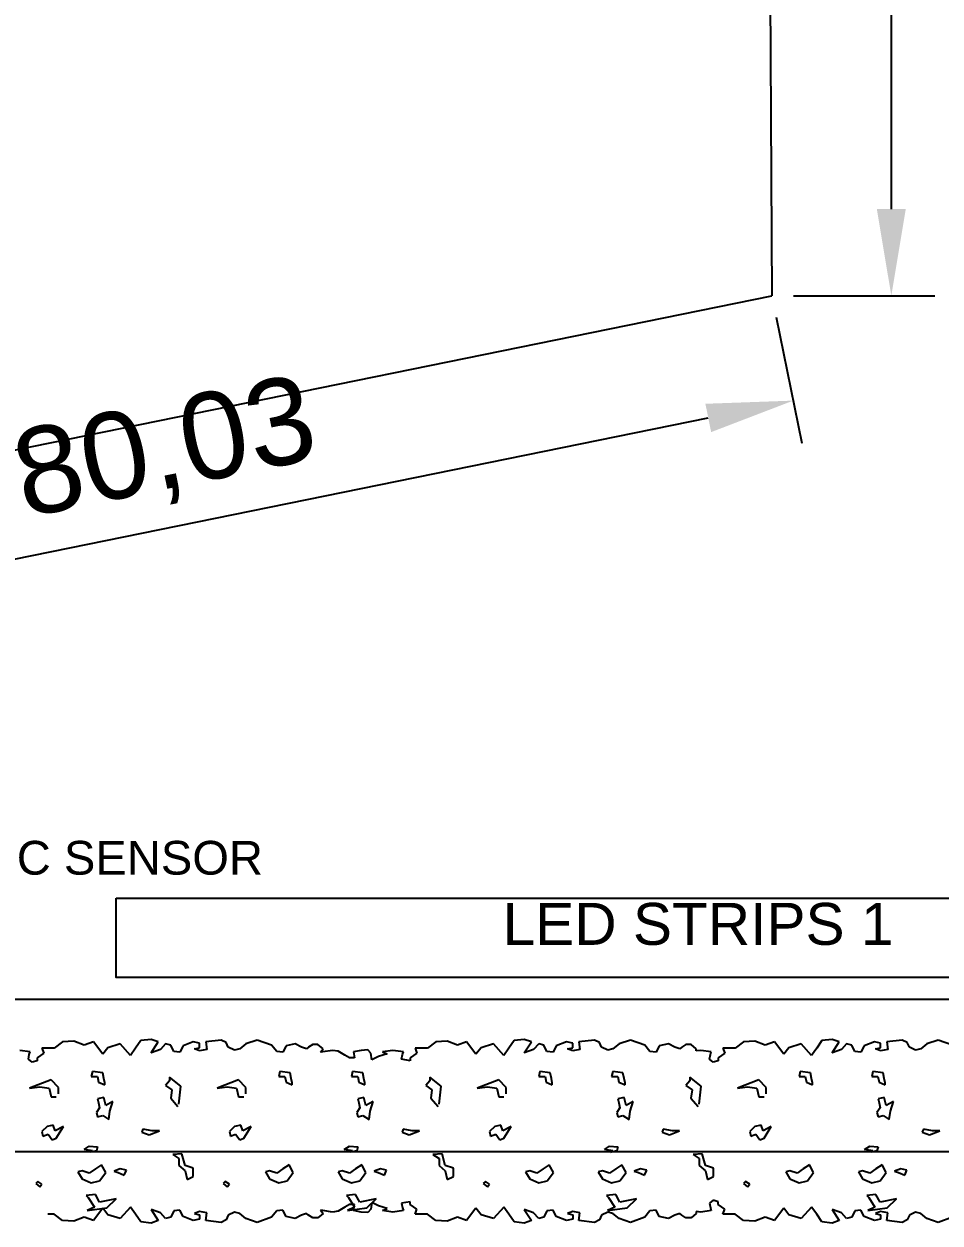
# Model space of a CAD drawing. Header units: inches. Extents: x -28 to 837, y -22 to 590.
# Drawn here: x 448.7 to 540.2, y 203.6 to 323.4 of the extents above; entities that cross this region are included whole.
import ezdxf

# ---------------------------------------------------------------- set-up
doc = ezdxf.new("R2010")
doc.units = ezdxf.units.IN
doc.header["$MEASUREMENT"] = 0
doc.layers.add('dwgmodels.com', color=250, linetype='Continuous')
doc.styles.get("Standard").update_dxf_attribs({"font": 'arial.ttf'})
doc.dimstyles.new('Annotative', dxfattribs={"dimscale": 0, "dimtxt": 0.18, "dimasz": 0.18, "dimexe": 0.18, "dimexo": 0.0625, "dimgap": 0.09, "dimtad": 0, "dimtih": 1, "dimtoh": 1, "dimdec": 4, "dimzin": 0, "dimdsep": 46, "dimtxsty": 'Standard', "dimcen": 0.09, "dimadec": 0, "dimazin": 0, "dimtfac": 1, "dimtdec": 4, "dimtofl": 0, "dimtmove": 0, "dimatfit": 3, "dimfxl": 1, "dimtolj": 1, "dimtzin": 0, "dimarcsym": 0})

# ---------------------------------------------------------------- blocks, each defined once
blk = doc.blocks.new('*D33')
at = {"color": 0, "lineweight": -2, "transparency": 16777216}
for p, q in [((2236.14, 98.19), (2236.14, 47.97)), ((3049.14, 98.19), (3049.14, 47.97)), ((2261.14, 60.47), (3024.14, 60.47))]:
    blk.add_line(p, q, dxfattribs=at)
at = {"color": 0, "transparency": 16777216}
for points in [[(2261.14, 64.64), (2261.14, 56.31), (2236.14, 60.47)], [(3024.14, 64.64), (3024.14, 56.31), (3049.14, 60.47)]]:
    blk.add_solid(points, dxfattribs=at)
at = {"layer": 'Defpoints', "color": 0, "transparency": 16777216}
for p in [(2236.14, 104.44), (3049.14, 104.44), (3049.14, 60.47)]:
    blk.add_point(p, dxfattribs=at)
at = {"color": 0, "transparency": 16777216, "insert": (2642.64, 79.5), "char_height": 25, "attachment_point": 5}
blk.add_mtext('813', dxfattribs=at)
blk = doc.blocks.new('*D39')
at = {"color": 0, "lineweight": -2, "transparency": 16777216}
for p, q in [((2517.65, 301.13), (2525.05, 264.77)), ((2174.67, 206.15), (2498.06, 272.03)), ((2145.26, 225.27), (2152.67, 188.91))]:
    blk.add_line(p, q, dxfattribs=at)
at = {"color": 0, "transparency": 16777216}
for points in [[(2497.23, 276.11), (2498.89, 267.94), (2522.56, 277.02)], [(2173.84, 210.24), (2175.5, 202.07), (2150.18, 201.16)]]:
    blk.add_solid(points, dxfattribs=at)
at = {"layer": 'Defpoints', "color": 0, "transparency": 16777216}
for p in [(2516.4, 307.25), (2522.56, 277.02), (2144.02, 231.4)]:
    blk.add_point(p, dxfattribs=at)
at = {"color": 0, "transparency": 16777216, "insert": (2332.12, 259.94), "char_height": 25, "attachment_point": 5, "rotation": 11.5136}
blk.add_mtext('380,03', dxfattribs=at)
blk = doc.blocks.new('*D42')
at = {"color": 0, "lineweight": -2, "transparency": 16777216}
for p, q in [((2520.63, 682.48), (2563.33, 682.48)), ((2550.83, 657.48), (2550.83, 332.25)), ((2522.65, 307.25), (2563.33, 307.25))]:
    blk.add_line(p, q, dxfattribs=at)
at = {"color": 0, "transparency": 16777216}
for points in [[(2546.66, 657.48), (2554.99, 657.48), (2550.83, 682.48)], [(2546.66, 332.25), (2554.99, 332.25), (2550.83, 307.25)]]:
    blk.add_solid(points, dxfattribs=at)
at = {"layer": 'Defpoints', "color": 0, "transparency": 16777216}
for p in [(2514.38, 682.48), (2516.4, 307.25), (2550.83, 307.25)]:
    blk.add_point(p, dxfattribs=at)
at = {"color": 0, "transparency": 16777216, "insert": (2529.55, 494.87), "char_height": 25, "attachment_point": 5, "rotation": 90}
blk.add_mtext('375,23', dxfattribs=at)
blk = doc.blocks.new('bushes 030')
at = {"color": 0}
for p, q in [((28, 496.4), (12.1, 477.9)), ((49.7, 498.3), (28, 496.4)), ((69.5, 487.2), (49.7, 498.3)), ((87.3, 496.4), (69.5, 487.2)), ((105.1, 461.3), (87.3, 496.4)), ((138.8, 490.9), (115, 479.8)), ((158.6, 457.6), (138.8, 490.9)), ((178.4, 500.1), (168.5, 477.9)), ((198.2, 503.8), (178.4, 500.1)), ((212, 496.4), (198.2, 503.8)), ((198.2, 465), (212, 496.4)), ((225.9, 490.9), (216, 474.3)), ((235.8, 487.2), (225.9, 490.9)), ((241.7, 468.7), (235.8, 487.2)), ((259.5, 485.3), (253.6, 466.9)), ((279.3, 496.4), (259.5, 485.3)), ((291.2, 492.7), (279.3, 496.4)), ((291.2, 479.8), (291.2, 492.7)), ((332.8, 501.9), (303.1, 496.4)), ((303.1, 496.4), (305.1, 474.3)), ((342.7, 494.6), (332.8, 501.9)), ((346.6, 481.6), (342.7, 494.6)), ((380.3, 490.9), (368.4, 476.1)), ((402, 501.9), (380.3, 490.9)), ((429.8, 487.2), (402, 501.9)), ((439.7, 468.7), (429.8, 487.2)), ((457.5, 485.3), (451.5, 466.9)), ((475.3, 490.9), (457.5, 485.3)), ((487.2, 481.6), (475.3, 490.9)), ((508.9, 489), (501, 481.6)), ((518.8, 489), (508.9, 489)), ((528.7, 476.1), (518.8, 489)), ((745.3, 496.4), (729.5, 477.9)), ((767, 498.3), (745.3, 496.4)), ((786.8, 487.2), (767, 498.3)), ((804.6, 496.4), (786.8, 487.2)), ((822.4, 461.3), (804.6, 496.4)), ((856.1, 490.9), (832.3, 479.8)), ((875.9, 457.6), (856.1, 490.9)), ((895.7, 500.1), (885.8, 477.9)), ((915.5, 503.8), (895.7, 500.1)), ((929.3, 496.4), (915.5, 503.8)), ((915.5, 465), (929.3, 496.4)), ((943.2, 490.9), (933.3, 474.3)), ((953.1, 487.2), (943.2, 490.9)), ((959, 468.7), (953.1, 487.2)), ((976.8, 485.3), (970.9, 466.9)), ((996.7, 496.4), (976.8, 485.3)), ((1008.5, 492.7), (996.7, 496.4)), ((1008.5, 479.8), (1008.5, 492.7)), ((1050.1, 501.9), (1020.4, 496.4)), ((1020.4, 496.4), (1022.4, 474.3)), ((1060, 494.6), (1050.1, 501.9)), ((1063.9, 481.6), (1060, 494.6)), ((1097.6, 490.9), (1085.7, 476.1)), ((1119.3, 501.9), (1097.6, 490.9)), ((1147.1, 487.2), (1119.3, 501.9)), ((1157, 468.7), (1147.1, 487.2)), ((1174.8, 485.3), (1168.8, 466.9)), ((1192.6, 490.9), (1174.8, 485.3)), ((1204.5, 481.6), (1192.6, 490.9)), ((1226.2, 489), (1218.3, 481.6)), ((1236.1, 489), (1226.2, 489)), ((1246, 476.1), (1236.1, 489)), ((1336.8, 496.4), (1321, 477.9)), ((1358.6, 498.3), (1336.8, 496.4)), ((1378.4, 487.2), (1358.6, 498.3)), ((1396.2, 496.4), (1378.4, 487.2)), ((1414, 461.3), (1396.2, 496.4)), ((1447.7, 490.9), (1423.9, 479.8)), ((1467.5, 457.6), (1447.7, 490.9)), ((1487.3, 500.1), (1477.4, 477.9)), ((1507.1, 503.8), (1487.3, 500.1)), ((1520.9, 496.4), (1507.1, 503.8)), ((1507.1, 465), (1520.9, 496.4)), ((1534.8, 490.9), (1524.9, 474.3)), ((1544.7, 487.2), (1534.8, 490.9)), ((1550.6, 468.7), (1544.7, 487.2)), ((1568.4, 485.3), (1562.5, 466.9)), ((1588.2, 496.4), (1568.4, 485.3)), ((1600.1, 492.7), (1588.2, 496.4)), ((1600.1, 479.8), (1600.1, 492.7)), ((1641.6, 501.9), (1611.9, 496.4)), ((1611.9, 496.4), (1613.9, 474.3)), ((1651.6, 494.6), (1641.6, 501.9)), ((1655.5, 481.6), (1651.6, 494.6)), ((1689.2, 490.9), (1677.3, 476.1)), ((1710.9, 501.9), (1689.2, 490.9)), ((1738.6, 487.2), (1710.9, 501.9)), ((-34, 468.1), (-54.4, 472)), ((-35.9, 460.1), (-34, 468.1)), ((-8.2, 464.1), (-21.1, 450.2)), ((-11.9, 477.9), (-8.2, 464.1)), ((12.1, 477.9), (-11.9, 477.9)), ((115, 479.8), (105.1, 461.3)), ((168.5, 477.9), (158.6, 457.6)), ((216, 474.3), (198.2, 465)), ((253.6, 466.9), (241.7, 468.7)), ((281.3, 476.1), (291.2, 479.8)), ((291.2, 470.6), (281.3, 476.1)), ((305.1, 474.3), (291.2, 470.6)), ((358.5, 472.4), (346.6, 481.6)), ((368.4, 476.1), (358.5, 472.4)), ((451.5, 466.9), (439.7, 468.7)), ((497, 476.1), (487.2, 481.6)), ((501, 481.6), (497, 476.1)), ((524, 466.6), (528.7, 476.1)), ((528.1, 468.1), (524, 466.6)), ((546.6, 472), (528.1, 468.1)), ((557.7, 470), (546.6, 472)), ((570.6, 458.2), (557.7, 470)), ((602, 472), (587.2, 468.1)), ((587.2, 468.1), (589.1, 450.2)), ((614.9, 474), (602, 472)), ((620.5, 464.1), (614.9, 474)), ((622.3, 444.3), (620.5, 464.1)), ((651.9, 462.1), (635.2, 454.2)), ((662.9, 472), (642.6, 468.1)), ((642.6, 468.1), (651.9, 462.1)), ((683.3, 468.1), (662.9, 472)), ((681.4, 460.1), (683.3, 468.1)), ((709.1, 464.1), (696.2, 450.2)), ((705.5, 477.9), (709.1, 464.1)), ((729.5, 477.9), (705.5, 477.9)), ((832.3, 479.8), (822.4, 461.3)), ((885.8, 477.9), (875.9, 457.6)), ((933.3, 474.3), (915.5, 465)), ((970.9, 466.9), (959, 468.7)), ((998.6, 476.1), (1008.5, 479.8)), ((1008.5, 470.6), (998.6, 476.1)), ((1022.4, 474.3), (1008.5, 470.6)), ((1075.8, 472.4), (1063.9, 481.6)), ((1085.7, 476.1), (1075.8, 472.4)), ((1168.8, 466.9), (1157, 468.7)), ((1214.3, 476.1), (1204.5, 481.6)), ((1218.3, 481.6), (1214.3, 476.1)), ((1246, 470.4), (1246, 476.1)), ((1254.5, 472), (1246, 470.4)), ((1274.9, 468.1), (1254.5, 472)), ((1273, 460.1), (1274.9, 468.1)), ((1300.7, 464.1), (1287.8, 450.2)), ((1297, 477.9), (1300.7, 464.1)), ((1321, 477.9), (1297, 477.9)), ((1423.9, 479.8), (1414, 461.3)), ((1477.4, 477.9), (1467.5, 457.6)), ((1524.9, 474.3), (1507.1, 465)), ((1562.5, 466.9), (1550.6, 468.7)), ((1590.2, 476.1), (1600.1, 479.8)), ((1600.1, 470.6), (1590.2, 476.1)), ((1613.9, 474.3), (1600.1, 470.6)), ((1667.4, 472.4), (1655.5, 481.6)), ((1677.3, 476.1), (1667.4, 472.4)), ((-37.7, 446.3), (-35.9, 460.1)), ((-30.3, 438.4), (-37.7, 446.3)), ((-21.1, 442.3), (-30.3, 438.4)), ((-21.1, 450.2), (-21.1, 442.3)), ((579.8, 450.2), (570.6, 458.2)), ((589.1, 450.2), (579.8, 450.2)), ((635.2, 454.2), (622.3, 444.3)), ((679.6, 446.3), (681.4, 460.1)), ((696.2, 442.3), (679.6, 446.3)), ((696.2, 450.2), (696.2, 442.3)), ((1271.2, 446.3), (1273, 460.1)), ((1278.5, 438.4), (1271.2, 446.3)), ((1287.8, 442.3), (1278.5, 438.4)), ((1287.8, 450.2), (1287.8, 442.3)), ((85.3, 411.4), (83.3, 396.7)), ((83.3, 396.7), (95.2, 396.7)), ((105.1, 407.7), (85.3, 411.4)), ((95.2, 396.7), (97.2, 380.1)), ((107.1, 391.1), (105.1, 407.7)), ((233.8, 394.8), (233.8, 383.7)), ((255.6, 368.9), (233.8, 394.8)), ((445.6, 411.4), (443.6, 396.7)), ((443.6, 396.7), (455.5, 396.7)), ((465.4, 407.7), (445.6, 411.4)), ((455.5, 396.7), (457.5, 380.1)), ((467.4, 391.1), (465.4, 407.7)), ((585.3, 411.4), (583.3, 396.7)), ((583.3, 396.7), (595.2, 396.7)), ((605.1, 407.7), (585.3, 411.4)), ((595.2, 396.7), (597.2, 380.1)), ((607.1, 391.1), (605.1, 407.7)), ((733.8, 394.8), (733.8, 383.7)), ((755.6, 368.9), (733.8, 394.8)), ((945.6, 411.4), (943.6, 396.7)), ((943.6, 396.7), (955.5, 396.7)), ((965.4, 407.7), (945.6, 411.4)), ((955.5, 396.7), (957.5, 380.1)), ((967.4, 391.1), (965.4, 407.7)), ((1085.3, 411.4), (1083.3, 396.7)), ((1083.3, 396.7), (1095.2, 396.7)), ((1105.1, 407.7), (1085.3, 411.4)), ((1095.2, 396.7), (1097.2, 380.1)), ((1107.1, 391.1), (1105.1, 407.7)), ((1233.8, 394.8), (1233.8, 383.7)), ((1255.6, 368.9), (1233.8, 394.8)), ((1445.6, 411.4), (1443.6, 396.7)), ((1443.6, 396.7), (1455.5, 396.7)), ((1465.4, 407.7), (1445.6, 411.4)), ((1455.5, 396.7), (1457.5, 380.1)), ((1467.4, 391.1), (1465.4, 407.7)), ((1585.3, 411.4), (1583.3, 396.7)), ((1583.3, 396.7), (1595.2, 396.7)), ((1605.1, 407.7), (1585.3, 411.4)), ((1595.2, 396.7), (1597.2, 380.1)), ((1607.1, 391.1), (1605.1, 407.7)), ((6.1, 387.4), (-35.4, 363.4)), ((20, 365.3), (6.1, 387.4)), ((97.2, 380.1), (109, 372.6)), ((109, 378.2), (107.1, 391.1)), ((109, 372.6), (109, 378.2)), ((233.8, 383.7), (225.9, 370.8)), ((225.9, 370.8), (237.8, 357.9)), ((251.6, 317.2), (255.6, 368.9)), ((366.4, 387.4), (324.9, 363.4)), ((380.3, 365.3), (366.4, 387.4)), ((457.5, 380.1), (469.3, 372.6)), ((469.3, 378.2), (467.4, 391.1)), ((469.3, 372.6), (469.3, 378.2)), ((597.2, 380.1), (609, 372.6)), ((609, 378.2), (607.1, 391.1)), ((609, 372.6), (609, 378.2)), ((733.8, 383.7), (725.9, 370.8)), ((725.9, 370.8), (737.8, 357.9)), ((751.6, 317.2), (755.6, 368.9)), ((866.4, 387.4), (824.9, 363.4)), ((880.3, 365.3), (866.4, 387.4)), ((957.5, 380.1), (969.3, 372.6)), ((969.3, 378.2), (967.4, 391.1)), ((969.3, 372.6), (969.3, 378.2)), ((1097.2, 380.1), (1109, 372.6)), ((1109, 378.2), (1107.1, 391.1)), ((1109, 372.6), (1109, 378.2)), ((1233.8, 383.7), (1225.9, 370.8)), ((1225.9, 370.8), (1237.8, 357.9)), ((1251.6, 317.2), (1255.6, 368.9)), ((1366.4, 387.4), (1324.9, 363.4)), ((1380.3, 365.3), (1366.4, 387.4)), ((1457.5, 380.1), (1469.3, 372.6)), ((1469.3, 378.2), (1467.4, 391.1)), ((1469.3, 372.6), (1469.3, 378.2)), ((1597.2, 380.1), (1609, 372.6)), ((1609, 378.2), (1607.1, 391.1)), ((1609, 372.6), (1609, 378.2)), ((-35.4, 363.4), (-15.7, 367.1)), ((-15.7, 367.1), (2.2, 363.4)), ((2.2, 363.4), (6.1, 337.6)), ((20, 346.8), (20, 365.3)), ((237.8, 357.9), (235.8, 333.8)), ((324.9, 363.4), (344.6, 367.1)), ((344.6, 367.1), (362.5, 363.4)), ((362.5, 363.4), (366.4, 337.6)), ((380.3, 346.8), (380.3, 365.3)), ((737.8, 357.9), (735.8, 333.8)), ((824.9, 363.4), (844.6, 367.1)), ((844.6, 367.1), (862.5, 363.4)), ((862.5, 363.4), (866.4, 337.6)), ((880.3, 346.8), (880.3, 365.3)), ((1237.8, 357.9), (1235.8, 333.8)), ((1324.9, 363.4), (1344.6, 367.1)), ((1344.6, 367.1), (1362.5, 363.4)), ((1362.5, 363.4), (1366.4, 337.6)), ((1380.3, 346.8), (1380.3, 365.3)), ((6.1, 337.6), (16, 337.6)), ((107.1, 335.7), (95.3, 332)), ((95.3, 332), (97.2, 320.9)), ((111.1, 313.5), (107.1, 335.7)), ((124.9, 324.6), (111.1, 313.5)), ((119, 296.9), (124.9, 324.6)), ((235.8, 333.8), (249.6, 309.8)), ((366.4, 337.6), (376.3, 337.6)), ((607.1, 335.7), (595.3, 332)), ((595.3, 332), (597.2, 320.9)), ((611.1, 313.5), (607.1, 335.7)), ((624.9, 324.6), (611.1, 313.5)), ((619, 296.9), (624.9, 324.6)), ((735.8, 333.8), (749.6, 309.8)), ((866.4, 337.6), (876.3, 337.6)), ((1107.1, 335.7), (1095.3, 332)), ((1095.3, 332), (1097.2, 320.9)), ((1111.1, 313.5), (1107.1, 335.7)), ((1124.9, 324.6), (1111.1, 313.5)), ((1119, 296.9), (1124.9, 324.6)), ((1235.8, 333.8), (1249.6, 309.8)), ((1366.4, 337.6), (1376.3, 337.6)), ((1607.1, 335.7), (1595.3, 332)), ((1595.3, 332), (1597.2, 320.9)), ((1611.1, 313.5), (1607.1, 335.7)), ((1624.9, 324.6), (1611.1, 313.5)), ((1619, 296.9), (1624.9, 324.6)), ((99.2, 306.2), (93.3, 293.2)), ((97.2, 320.9), (99.2, 306.2)), ((599.2, 306.2), (593.3, 293.2)), ((597.2, 320.9), (599.2, 306.2)), ((1099.2, 306.2), (1093.3, 293.2)), ((1097.2, 320.9), (1099.2, 306.2)), ((1599.2, 306.2), (1593.3, 293.2)), ((1597.2, 320.9), (1599.2, 306.2)), ((93.3, 293.2), (95.3, 280.3)), ((95.3, 280.3), (105.1, 284)), ((105.1, 284), (117, 272.9)), ((117, 272.9), (119, 296.9)), ((593.3, 293.2), (595.3, 280.3)), ((595.3, 280.3), (605.1, 284)), ((605.1, 284), (617, 272.9)), ((617, 272.9), (619, 296.9)), ((1093.3, 293.2), (1095.3, 280.3)), ((1095.3, 280.3), (1105.1, 284)), ((1105.1, 284), (1117, 272.9)), ((1117, 272.9), (1119, 296.9)), ((1593.3, 293.2), (1595.3, 280.3)), ((1595.3, 280.3), (1605.1, 284)), ((1605.1, 284), (1617, 272.9)), ((1617, 272.9), (1619, 296.9)), ((10.1, 256.3), (-1.8, 252.6)), ((14, 239.6), (10.1, 256.3)), ((370.4, 256.3), (358.5, 252.6)), ((374.3, 239.6), (370.4, 256.3)), ((870.4, 256.3), (858.5, 252.6)), ((874.3, 239.6), (870.4, 256.3)), ((1370.4, 256.3), (1358.5, 252.6)), ((1374.3, 239.6), (1370.4, 256.3)), ((-1.8, 252.6), (-11.7, 237.8)), ((-11.7, 237.8), (-9.7, 224.9)), ((29.9, 252.6), (14, 239.6)), ((16, 219.3), (29.9, 252.6)), ((182.4, 245.2), (180.4, 235.9)), ((180.4, 235.9), (194.2, 228.6)), ((200.2, 239.6), (182.4, 245.2)), ((194.2, 228.6), (214, 239.6)), ((214, 239.6), (200.2, 239.6)), ((358.5, 252.6), (348.6, 237.8)), ((348.6, 237.8), (350.6, 224.9)), ((390.2, 252.6), (374.3, 239.6)), ((376.3, 219.3), (390.2, 252.6)), ((682.4, 245.2), (680.4, 235.9)), ((680.4, 235.9), (694.2, 228.6)), ((700.2, 239.6), (682.4, 245.2)), ((694.2, 228.6), (714, 239.6)), ((714, 239.6), (700.2, 239.6)), ((858.5, 252.6), (848.6, 237.8)), ((848.6, 237.8), (850.6, 224.9)), ((890.2, 252.6), (874.3, 239.6)), ((876.3, 219.3), (890.2, 252.6)), ((1182.4, 245.2), (1180.4, 235.9)), ((1180.4, 235.9), (1194.2, 228.6)), ((1200.2, 239.6), (1182.4, 245.2)), ((1194.2, 228.6), (1214, 239.6)), ((1214, 239.6), (1200.2, 239.6)), ((1358.5, 252.6), (1348.6, 237.8)), ((1348.6, 237.8), (1350.6, 224.9)), ((1390.2, 252.6), (1374.3, 239.6)), ((1376.3, 219.3), (1390.2, 252.6)), ((1682.4, 245.2), (1680.4, 235.9)), ((1680.4, 235.9), (1694.2, 228.6)), ((1700.2, 239.6), (1682.4, 245.2)), ((1694.2, 228.6), (1714, 239.6)), ((1714, 239.6), (1700.2, 239.6)), ((-9.7, 224.9), (0.2, 230.4)), ((0.2, 230.4), (8.1, 213.8)), ((8.1, 213.8), (16, 219.3)), ((350.6, 224.9), (360.5, 230.4)), ((360.5, 230.4), (368.4, 213.8)), ((368.4, 213.8), (376.3, 219.3)), ((850.6, 224.9), (860.5, 230.4)), ((860.5, 230.4), (868.4, 213.8)), ((868.4, 213.8), (876.3, 219.3)), ((1350.6, 224.9), (1360.5, 230.4)), ((1360.5, 230.4), (1368.4, 213.8)), ((1368.4, 213.8), (1376.3, 219.3)), ((69.5, 186.1), (79.4, 195.3)), ((85.4, 182.4), (69.5, 186.1)), ((79.4, 195.3), (95.3, 193.5)), ((95.3, 193.5), (93.3, 182.4)), ((569.5, 186.1), (579.4, 195.3)), ((585.4, 182.4), (569.5, 186.1)), ((579.4, 195.3), (595.3, 193.5)), ((595.3, 193.5), (593.3, 182.4)), ((1069.5, 186.1), (1079.4, 195.3)), ((1085.4, 182.4), (1069.5, 186.1)), ((1079.4, 195.3), (1095.3, 193.5)), ((1095.3, 193.5), (1093.3, 182.4)), ((1569.5, 186.1), (1579.4, 195.3)), ((1585.4, 182.4), (1569.5, 186.1)), ((1579.4, 195.3), (1595.3, 193.5)), ((1595.3, 193.5), (1593.3, 182.4)), ((81.4, 178.7), (85.4, 182.4)), ((93.3, 182.4), (81.4, 178.7)), ((257.5, 173.2), (239.7, 171.3)), ((239.7, 171.3), (251.6, 160.2)), ((263.5, 139.9), (257.5, 173.2)), ((581.4, 178.7), (585.4, 182.4)), ((593.3, 182.4), (581.4, 178.7)), ((757.5, 173.2), (739.7, 171.3)), ((739.7, 171.3), (751.6, 160.2)), ((763.5, 139.9), (757.5, 173.2)), ((1081.4, 178.7), (1085.4, 182.4)), ((1093.3, 182.4), (1081.4, 178.7)), ((1257.5, 173.2), (1239.7, 171.3)), ((1239.7, 171.3), (1251.6, 160.2)), ((1263.5, 139.9), (1257.5, 173.2)), ((1581.4, 178.7), (1585.4, 182.4)), ((1593.3, 182.4), (1581.4, 178.7)), ((103.1, 141.7), (91.2, 130.7)), ((111, 119.6), (103.1, 141.7)), ((251.6, 160.2), (251.6, 139.9)), ((251.6, 139.9), (263.5, 125.1)), ((279.3, 132.5), (263.5, 139.9)), ((463.4, 141.7), (451.5, 130.7)), ((471.3, 119.6), (463.4, 141.7)), ((603.1, 141.7), (591.2, 130.7)), ((611, 119.6), (603.1, 141.7)), ((751.6, 160.2), (751.6, 139.9)), ((751.6, 139.9), (763.5, 125.1)), ((779.3, 132.5), (763.5, 139.9)), ((963.4, 141.7), (951.5, 130.7)), ((971.3, 119.6), (963.4, 141.7)), ((1103.1, 141.7), (1091.2, 130.7)), ((1111, 119.6), (1103.1, 141.7)), ((1251.6, 160.2), (1251.6, 139.9)), ((1251.6, 139.9), (1263.5, 125.1)), ((1279.3, 132.5), (1263.5, 139.9)), ((1463.4, 141.7), (1451.5, 130.7)), ((1471.3, 119.6), (1463.4, 141.7)), ((1603.1, 141.7), (1591.2, 130.7)), ((1611, 119.6), (1603.1, 141.7)), ((65.5, 125.1), (57.6, 121.4)), ((57.6, 121.4), (65.5, 101.1)), ((79.4, 117.7), (65.5, 125.1)), ((91.2, 130.7), (79.4, 117.7)), ((99.2, 95.6), (111, 119.6)), ((138.8, 130.7), (126.9, 123.3)), ((126.9, 123.3), (134.8, 119.6)), ((134.8, 119.6), (146.7, 112.2)), ((150.7, 126.9), (138.8, 130.7)), ((146.7, 112.2), (150.7, 126.9)), ((263.5, 125.1), (267.4, 99.3)), ((279.3, 108.5), (279.3, 132.5)), ((425.8, 125.1), (417.9, 121.4)), ((417.9, 121.4), (425.8, 101.1)), ((439.7, 117.7), (425.8, 125.1)), ((451.5, 130.7), (439.7, 117.7)), ((459.5, 95.6), (471.3, 119.6)), ((565.5, 125.1), (557.6, 121.4)), ((557.6, 121.4), (565.5, 101.1)), ((579.4, 117.7), (565.5, 125.1)), ((591.2, 130.7), (579.4, 117.7)), ((599.2, 95.6), (611, 119.6)), ((638.8, 130.7), (626.9, 123.3)), ((626.9, 123.3), (634.8, 119.6)), ((634.8, 119.6), (646.7, 112.2)), ((650.7, 126.9), (638.8, 130.7)), ((646.7, 112.2), (650.7, 126.9)), ((763.5, 125.1), (767.4, 99.3)), ((779.3, 108.5), (779.3, 132.5)), ((925.8, 125.1), (917.9, 121.4)), ((917.9, 121.4), (925.8, 101.1)), ((939.7, 117.7), (925.8, 125.1)), ((951.5, 130.7), (939.7, 117.7)), ((959.5, 95.6), (971.3, 119.6)), ((1065.5, 125.1), (1057.6, 121.4)), ((1057.6, 121.4), (1065.5, 101.1)), ((1079.4, 117.7), (1065.5, 125.1)), ((1091.2, 130.7), (1079.4, 117.7)), ((1099.2, 95.6), (1111, 119.6)), ((1138.8, 130.7), (1126.9, 123.3)), ((1126.9, 123.3), (1134.8, 119.6)), ((1134.8, 119.6), (1146.7, 112.2)), ((1150.7, 126.9), (1138.8, 130.7)), ((1146.7, 112.2), (1150.7, 126.9)), ((1263.5, 125.1), (1267.4, 99.3)), ((1279.3, 108.5), (1279.3, 132.5)), ((1425.8, 125.1), (1417.9, 121.4)), ((1417.9, 121.4), (1425.8, 101.1)), ((1439.7, 117.7), (1425.8, 125.1)), ((1451.5, 130.7), (1439.7, 117.7)), ((1459.5, 95.6), (1471.3, 119.6)), ((1565.5, 125.1), (1557.6, 121.4)), ((1557.6, 121.4), (1565.5, 101.1)), ((1579.4, 117.7), (1565.5, 125.1)), ((1591.2, 130.7), (1579.4, 117.7)), ((1599.2, 95.6), (1611, 119.6)), ((1638.8, 130.7), (1626.9, 123.3)), ((1626.9, 123.3), (1634.8, 119.6)), ((1634.8, 119.6), (1646.7, 112.2)), ((1650.7, 126.9), (1638.8, 130.7)), ((1646.7, 112.2), (1650.7, 126.9)), ((-19.6, 93.7), (-23.6, 88.2)), ((-11.7, 86.3), (-19.6, 93.7)), ((65.5, 101.1), (83.3, 90)), ((83.3, 90), (99.2, 95.6)), ((267.4, 99.3), (279.3, 108.5)), ((340.7, 93.7), (336.7, 88.2)), ((348.6, 86.3), (340.7, 93.7)), ((425.8, 101.1), (443.6, 90)), ((443.6, 90), (459.5, 95.6)), ((565.5, 101.1), (583.3, 90)), ((583.3, 90), (599.2, 95.6)), ((767.4, 99.3), (779.3, 108.5)), ((840.7, 93.7), (836.7, 88.2)), ((848.6, 86.3), (840.7, 93.7)), ((925.8, 101.1), (943.6, 90)), ((943.6, 90), (959.5, 95.6)), ((1065.5, 101.1), (1083.3, 90)), ((1083.3, 90), (1099.2, 95.6)), ((1267.4, 99.3), (1279.3, 108.5)), ((1340.7, 93.7), (1336.7, 88.2)), ((1348.6, 86.3), (1340.7, 93.7)), ((1425.8, 101.1), (1443.6, 90)), ((1443.6, 90), (1459.5, 95.6)), ((1565.5, 101.1), (1583.3, 90)), ((1583.3, 90), (1599.2, 95.6)), ((-23.6, 88.2), (-15.7, 78.9)), ((-15.7, 78.9), (-11.7, 86.3)), ((336.7, 88.2), (344.6, 78.9)), ((344.6, 78.9), (348.6, 86.3)), ((836.7, 88.2), (844.6, 78.9)), ((844.6, 78.9), (848.6, 86.3)), ((1336.7, 88.2), (1344.6, 78.9)), ((1344.6, 78.9), (1348.6, 86.3)), ((91.3, 56.8), (73.5, 53.1)), ((73.5, 53.1), (77.4, 47.5)), ((77.4, 47.5), (89.3, 19.8)), ((99.2, 34.6), (91.3, 56.8)), ((591.3, 56.8), (573.5, 53.1)), ((573.5, 53.1), (577.4, 47.5)), ((577.4, 47.5), (589.3, 19.8)), ((599.2, 34.6), (591.3, 56.8)), ((1091.3, 56.8), (1073.5, 53.1)), ((1073.5, 53.1), (1077.4, 47.5)), ((1077.4, 47.5), (1089.3, 19.8)), ((1099.2, 34.6), (1091.3, 56.8)), ((1591.3, 56.8), (1573.5, 53.1)), ((1573.5, 53.1), (1577.4, 47.5)), ((1577.4, 47.5), (1589.3, 19.8)), ((1599.2, 34.6), (1591.3, 56.8)), ((130.9, 43.8), (99.2, 34.6)), ((113.1, 18), (130.9, 43.8)), ((579.8, 27.7), (570.6, 19.8)), ((589.1, 27.7), (579.8, 27.7)), ((587.2, 9.9), (589.1, 27.7)), ((630.9, 43.8), (599.2, 34.6)), ((613.1, 18), (630.9, 43.8)), ((622.3, 33.6), (620.5, 13.9)), ((635.2, 23.7), (622.3, 33.6)), ((651.9, 15.8), (635.2, 23.7)), ((696.2, 35.6), (679.6, 31.7)), ((679.6, 31.7), (681.4, 17.8)), ((696.2, 27.7), (696.2, 35.6)), ((709.1, 13.9), (696.2, 27.7)), ((1130.9, 43.8), (1099.2, 34.6)), ((1113.1, 18), (1130.9, 43.8)), ((1278.5, 39.6), (1271.2, 31.7)), ((1271.2, 31.7), (1273, 17.8)), ((1287.8, 35.6), (1278.5, 39.6)), ((1287.8, 27.7), (1287.8, 35.6)), ((1300.7, 13.9), (1287.8, 27.7)), ((1630.9, 43.8), (1599.2, 34.6)), ((1613.1, 18), (1630.9, 43.8)), ((12.1, 0), (0, 0)), ((89.3, 19.8), (75.5, 10.6)), ((75.5, 10.6), (113.1, 18)), ((105.1, 16.6), (87.3, -18.5)), ((115, -1.9), (105.1, 16.6)), ((158.6, 20.3), (138.8, -12.9)), ((168.5, 0), (158.6, 20.3)), ((198.2, 12.9), (212, -18.5)), ((216, 3.7), (198.2, 12.9)), ((225.9, -12.9), (216, 3.7)), ((241.7, 9.2), (235.8, -9.2)), ((253.6, 11.1), (241.7, 9.2)), ((259.5, -7.4), (253.6, 11.1)), ((291.2, 7.4), (281.3, 1.9)), ((281.3, 1.9), (291.2, -1.9)), ((305.1, 3.7), (291.2, 7.4)), ((303.1, -18.5), (305.1, 3.7)), ((358.5, 5.6), (346.6, -3.7)), ((368.4, 1.9), (358.5, 5.6)), ((380.3, -12.9), (368.4, 1.9)), ((439.7, 9.2), (429.8, -9.2)), ((451.5, 11.1), (439.7, 9.2)), ((457.5, -7.4), (451.5, 11.1)), ((497, 1.9), (487.2, -3.7)), ((501, -3.7), (497, 1.9)), ((528.7, 1.9), (518.8, -11.1)), ((524, 11.3), (528.7, 1.9)), ((528.1, 9.9), (524, 11.3)), ((546.6, 5.9), (528.1, 9.9)), ((557.7, 7.9), (546.6, 5.9)), ((570.6, 19.8), (557.7, 7.9)), ((589.3, 19.8), (575.5, 10.6)), ((575.5, 10.6), (613.1, 18)), ((602, 5.9), (587.2, 9.9)), ((614.9, 4), (602, 5.9)), ((620.5, 13.9), (614.9, 4)), ((642.6, 9.9), (651.9, 15.8)), ((662.9, 5.9), (642.6, 9.9)), ((683.3, 9.9), (662.9, 5.9)), ((681.4, 17.8), (683.3, 9.9)), ((705.5, 0), (709.1, 13.9)), ((729.5, 0), (705.5, 0)), ((822.4, 16.6), (804.6, -18.5)), ((832.3, -1.9), (822.4, 16.6)), ((875.9, 20.3), (856.1, -12.9)), ((885.8, 0), (875.9, 20.3)), ((915.5, 12.9), (929.3, -18.5)), ((933.3, 3.7), (915.5, 12.9)), ((943.2, -12.9), (933.3, 3.7)), ((959, 9.2), (953.1, -9.2)), ((970.9, 11.1), (959, 9.2)), ((976.8, -7.4), (970.9, 11.1)), ((1008.5, 7.4), (998.6, 1.9)), ((998.6, 1.9), (1008.5, -1.9)), ((1022.4, 3.7), (1008.5, 7.4)), ((1020.4, -18.5), (1022.4, 3.7)), ((1075.8, 5.6), (1063.9, -3.7)), ((1089.3, 19.8), (1075.5, 10.6)), ((1075.5, 10.6), (1113.1, 18)), ((1085.7, 1.9), (1075.8, 5.6)), ((1097.6, -12.9), (1085.7, 1.9)), ((1157, 9.2), (1147.1, -9.2)), ((1168.8, 11.1), (1157, 9.2)), ((1174.8, -7.4), (1168.8, 11.1)), ((1214.3, 1.9), (1204.5, -3.7)), ((1218.3, -3.7), (1214.3, 1.9)), ((1246, 1.9), (1236.1, -11.1)), ((1246, 7.6), (1246, 1.9)), ((1254.5, 5.9), (1246, 7.6)), ((1274.9, 9.9), (1254.5, 5.9)), ((1273, 17.8), (1274.9, 9.9)), ((1297, 0), (1300.7, 13.9)), ((1321, 0), (1297, 0)), ((1414, 16.6), (1396.2, -18.5)), ((1423.9, -1.9), (1414, 16.6)), ((1467.5, 20.3), (1447.7, -12.9)), ((1477.4, 0), (1467.5, 20.3)), ((1507.1, 12.9), (1520.9, -18.5)), ((1524.9, 3.7), (1507.1, 12.9)), ((1534.8, -12.9), (1524.9, 3.7)), ((1550.6, 9.2), (1544.7, -9.2)), ((1562.5, 11.1), (1550.6, 9.2)), ((1568.4, -7.4), (1562.5, 11.1)), ((1589.3, 19.8), (1575.5, 10.6)), ((1575.5, 10.6), (1613.1, 18)), ((1600.1, 7.4), (1590.2, 1.9)), ((1590.2, 1.9), (1600.1, -1.9)), ((1613.9, 3.7), (1600.1, 7.4)), ((1611.9, -18.5), (1613.9, 3.7)), ((1667.4, 5.6), (1655.5, -3.7)), ((1677.3, 1.9), (1667.4, 5.6)), ((1689.2, -12.9), (1677.3, 1.9)), ((28, -18.5), (12.1, 0)), ((49.7, -20.3), (28, -18.5)), ((69.5, -9.2), (49.7, -20.3)), ((87.3, -18.5), (69.5, -9.2)), ((138.8, -12.9), (115, -1.9)), ((178.4, -22.2), (168.5, 0)), ((198.2, -25.9), (178.4, -22.2)), ((212, -18.5), (198.2, -25.9)), ((235.8, -9.2), (225.9, -12.9)), ((279.3, -18.5), (259.5, -7.4)), ((291.2, -14.8), (279.3, -18.5)), ((291.2, -1.9), (291.2, -14.8)), ((332.8, -24), (303.1, -18.5)), ((342.7, -16.6), (332.8, -24)), ((346.6, -3.7), (342.7, -16.6)), ((402, -24), (380.3, -12.9)), ((429.8, -9.2), (402, -24)), ((475.3, -12.9), (457.5, -7.4)), ((487.2, -3.7), (475.3, -12.9)), ((508.9, -11.1), (501, -3.7)), ((518.8, -11.1), (508.9, -11.1)), ((745.3, -18.5), (729.5, 0)), ((767, -20.3), (745.3, -18.5)), ((786.8, -9.2), (767, -20.3)), ((804.6, -18.5), (786.8, -9.2)), ((856.1, -12.9), (832.3, -1.9)), ((895.7, -22.2), (885.8, 0)), ((915.5, -25.9), (895.7, -22.2)), ((929.3, -18.5), (915.5, -25.9)), ((953.1, -9.2), (943.2, -12.9)), ((996.7, -18.5), (976.8, -7.4)), ((1008.5, -14.8), (996.7, -18.5)), ((1008.5, -1.9), (1008.5, -14.8)), ((1050.1, -24), (1020.4, -18.5)), ((1060, -16.6), (1050.1, -24)), ((1063.9, -3.7), (1060, -16.6)), ((1119.3, -24), (1097.6, -12.9)), ((1147.1, -9.2), (1119.3, -24)), ((1192.6, -12.9), (1174.8, -7.4)), ((1204.5, -3.7), (1192.6, -12.9)), ((1226.2, -11.1), (1218.3, -3.7)), ((1236.1, -11.1), (1226.2, -11.1)), ((1336.8, -18.5), (1321, 0)), ((1358.6, -20.3), (1336.8, -18.5)), ((1378.4, -9.2), (1358.6, -20.3)), ((1396.2, -18.5), (1378.4, -9.2)), ((1447.7, -12.9), (1423.9, -1.9)), ((1487.3, -22.2), (1477.4, 0)), ((1507.1, -25.9), (1487.3, -22.2)), ((1520.9, -18.5), (1507.1, -25.9)), ((1544.7, -9.2), (1534.8, -12.9)), ((1588.2, -18.5), (1568.4, -7.4)), ((1600.1, -14.8), (1588.2, -18.5)), ((1600.1, -1.9), (1600.1, -14.8)), ((1641.6, -24), (1611.9, -18.5)), ((1651.6, -16.6), (1641.6, -24)), ((1655.5, -3.7), (1651.6, -16.6)), ((1710.9, -24), (1689.2, -12.9)), ((1738.6, -9.2), (1710.9, -24))]:
    blk.add_line(p, q, dxfattribs=at)
blk = doc.blocks.new('Garden')
for p, q in [((2278.05769, 331.70697), (2280.08151, -43.51861)), ((1907.69888, -119.37283), (2280.08151, -43.51861)), ((1999.82004, -246.3337), (2812.82004, -246.3337))]:
    blk.add_line(p, q)
at = {"layer": 'dwgmodels.com', "color": 4, "xscale": 0.15, "yscale": 0.1}
blk.add_blockref('bushes 030', (2071.38528, -308.32325), dxfattribs=at)
dim = blk.add_linear_dim(base=(2314.5102, -43.51861), p1=(2278.05769, 331.70697), p2=(2280.08151, -43.51861), angle=90, dimstyle='Annotative')
dim.commit()
dim.dimension.update_dxf_attribs({"geometry": '*D42', "text_midpoint": (2293.23633, 144.09418), "insert": (-236.31763, -350.77107)})
dim = blk.add_aligned_dim(p1=(1907.69888, -119.37283), p2=(2280.08151, -43.51861), distance=-30.85688, dimstyle='Annotative')
dim.commit()
dim.dimension.update_dxf_attribs({"geometry": '*D39', "text_midpoint": (2095.80297, -90.83589), "insert": (-236.31763, -350.77107)})
dim = blk.add_linear_dim(base=(2812.82004, -290.2977), p1=(1999.82004, -246.3337), p2=(2812.82004, -246.3337), dimstyle='Annotative')
dim.commit()
dim.dimension.update_dxf_attribs({"geometry": '*D33', "text_midpoint": (2406.32004, -271.27485), "insert": (-236.31763, -350.77107)})

msp = doc.modelspace()

# ---------------------------------------------------------------- linework, layer by layer
at = {"color": 5}
msp.add_lwpolyline([(457.91, 236.07), (702.62, 236.07), (702.62, 228.14), (457.91, 228.14)], close=True, dxfattribs=at)

# ---------------------------------------------------------------- block references
at = {"xscale": 0.3465639121819872, "yscale": 0.3465639121819872, "zscale": 0.6931278243639744}
msp.add_blockref('Garden', (-266.76, 311.36), dxfattribs=at)

# ---------------------------------------------------------------- texts
at = {"color": 5}
msp.add_text('LED STRIPS 1', height=4.1922, dxfattribs=at).set_placement((496.53, 231.41))
at = {"color": 5, "insert": (421.03, 241.8), "char_height": 3.372, "attachment_point": 1}
msp.add_mtext_dynamic_manual_height_columns('ULTRASONIC SENSOR', width=65.1402, gutter_width=16.86, heights=[17.49], dxfattribs=at)

doc.saveas('drawing.dxf')
